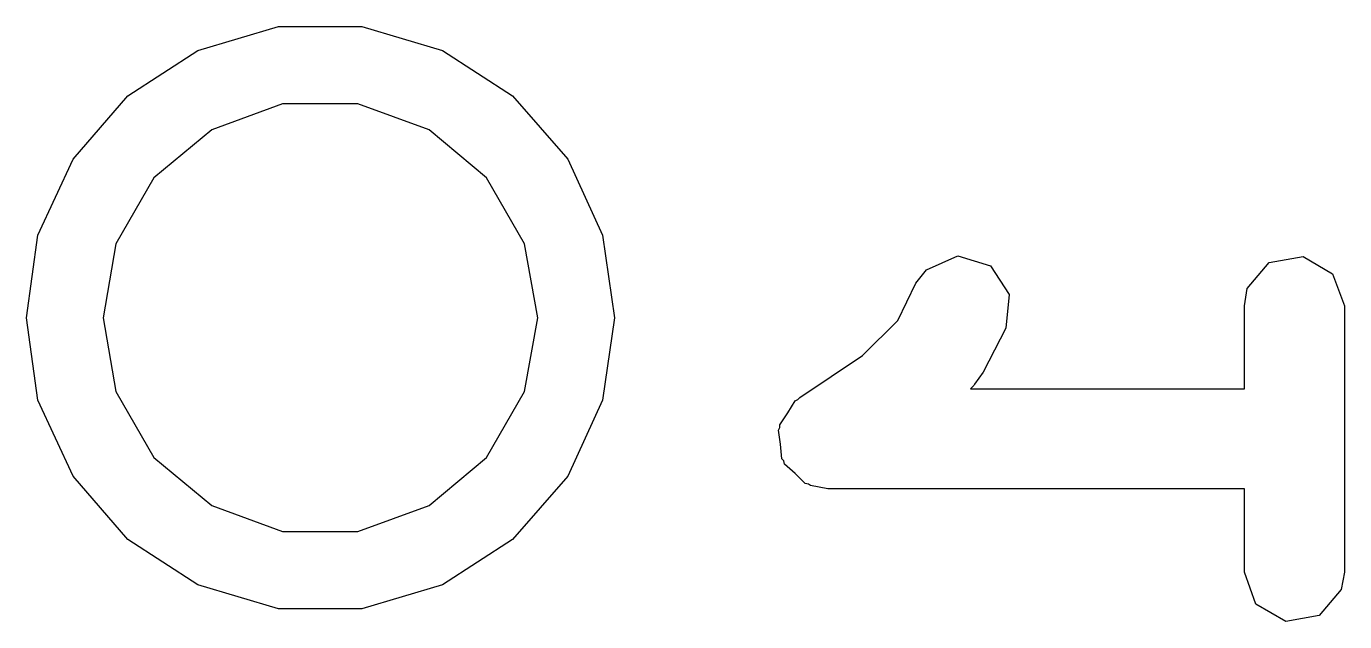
# Model space of a CAD drawing. Extents: x 101.2 to 197.2, y -144.3 to -85.8.
# Drawn here: x 111.655 to 113.632, y -125.456 to -124.563 of the extents above; entities that cross this region are included whole.
import ezdxf

# ---------------------------------------------------------------- set-up
doc = ezdxf.new("R2010")
doc.units = 0
doc.layers.add('BLACK', color=7, linetype='CONTINUOUS')

msp = doc.modelspace()

# ---------------------------------------------------------------- linework, layer by layer
at = {"layer": 'BLACK', "linetype": 'CONTINUOUS'}
for p, q in [((111.912, -124.599), (112.033, -124.563)), ((112.033, -124.563), (112.158, -124.563)), ((112.158, -124.563), (112.279, -124.599)), ((111.807, -124.667), (111.912, -124.599)), ((112.279, -124.599), (112.384, -124.667)), ((111.725, -124.762), (111.807, -124.667)), ((112.384, -124.667), (112.467, -124.762)), ((112.039, -124.679), (111.933, -124.718)), ((112.152, -124.679), (112.039, -124.679)), ((112.259, -124.718), (112.152, -124.679)), ((111.933, -124.718), (111.846, -124.79)), ((112.345, -124.79), (112.259, -124.718)), ((111.672, -124.876), (111.725, -124.762)), ((112.467, -124.762), (112.519, -124.876)), ((111.846, -124.79), (111.789, -124.889)), ((112.402, -124.889), (112.345, -124.79)), ((111.655, -125), (111.672, -124.876)), ((112.519, -124.876), (112.537, -125)), ((111.789, -124.889), (111.77, -125)), ((112.422, -125), (112.402, -124.889)), ((113.005, -124.928), (113.052, -124.907)), ((113.052, -124.907), (113.101, -124.922)), ((113.101, -124.922), (113.129, -124.965)), ((113.486, -124.956), (113.519, -124.917)), ((113.519, -124.917), (113.57, -124.908)), ((113.57, -124.908), (113.614, -124.934)), ((112.989, -124.948), (113.005, -124.928)), ((113.614, -124.934), (113.632, -124.982)), ((112.962, -125.004), (112.989, -124.948)), ((113.129, -124.965), (113.124, -125.016)), ((113.482, -124.982), (113.486, -124.956)), ((113.482, -125.107), (113.482, -124.982)), ((113.632, -124.982), (113.632, -125.382)), ((111.672, -125.124), (111.655, -125)), ((111.77, -125), (111.789, -125.111)), ((112.402, -125.111), (112.422, -125)), ((112.537, -125), (112.519, -125.124)), ((112.909, -125.057), (112.962, -125.004)), ((113.124, -125.016), (113.09, -125.082)), ((112.815, -125.12), (112.909, -125.057)), ((113.09, -125.082), (113.077, -125.1)), ((113.076, -125.102), (113.071, -125.107)), ((113.077, -125.1), (113.076, -125.102)), ((111.725, -125.238), (111.672, -125.124)), ((111.789, -125.111), (111.846, -125.21)), ((112.345, -125.21), (112.402, -125.111)), ((112.519, -125.124), (112.467, -125.238)), ((112.808, -125.125), (112.812, -125.123)), ((112.812, -125.123), (112.815, -125.12)), ((113.071, -125.107), (113.482, -125.107)), ((112.785, -125.161), (112.797, -125.143)), ((112.797, -125.143), (112.808, -125.125)), ((112.785, -125.165), (112.785, -125.161)), ((112.783, -125.169), (112.785, -125.165)), ((112.786, -125.19), (112.783, -125.169)), ((112.788, -125.212), (112.786, -125.19)), ((111.846, -125.21), (111.933, -125.282)), ((112.259, -125.282), (112.345, -125.21)), ((112.791, -125.215), (112.788, -125.212)), ((112.792, -125.22), (112.791, -125.215)), ((112.808, -125.234), (112.792, -125.22)), ((111.807, -125.333), (111.725, -125.238)), ((112.467, -125.238), (112.384, -125.333)), ((112.823, -125.249), (112.808, -125.234)), ((112.828, -125.25), (112.823, -125.249)), ((112.831, -125.252), (112.828, -125.25)), ((112.857, -125.257), (112.831, -125.252)), ((113.482, -125.257), (112.857, -125.257)), ((113.482, -125.382), (113.482, -125.257)), ((111.933, -125.282), (112.039, -125.321)), ((112.152, -125.321), (112.259, -125.282)), ((112.039, -125.321), (112.152, -125.321)), ((111.912, -125.401), (111.807, -125.333)), ((112.384, -125.333), (112.279, -125.401)), ((112.033, -125.437), (111.912, -125.401)), ((112.279, -125.401), (112.158, -125.437)), ((113.499, -125.43), (113.482, -125.382)), ((113.632, -125.382), (113.627, -125.408)), ((113.627, -125.408), (113.594, -125.447)), ((112.158, -125.437), (112.033, -125.437)), ((113.544, -125.456), (113.499, -125.43)), ((113.594, -125.447), (113.544, -125.456))]:
    msp.add_line(p, q, dxfattribs=at)

doc.saveas('drawing.dxf')
